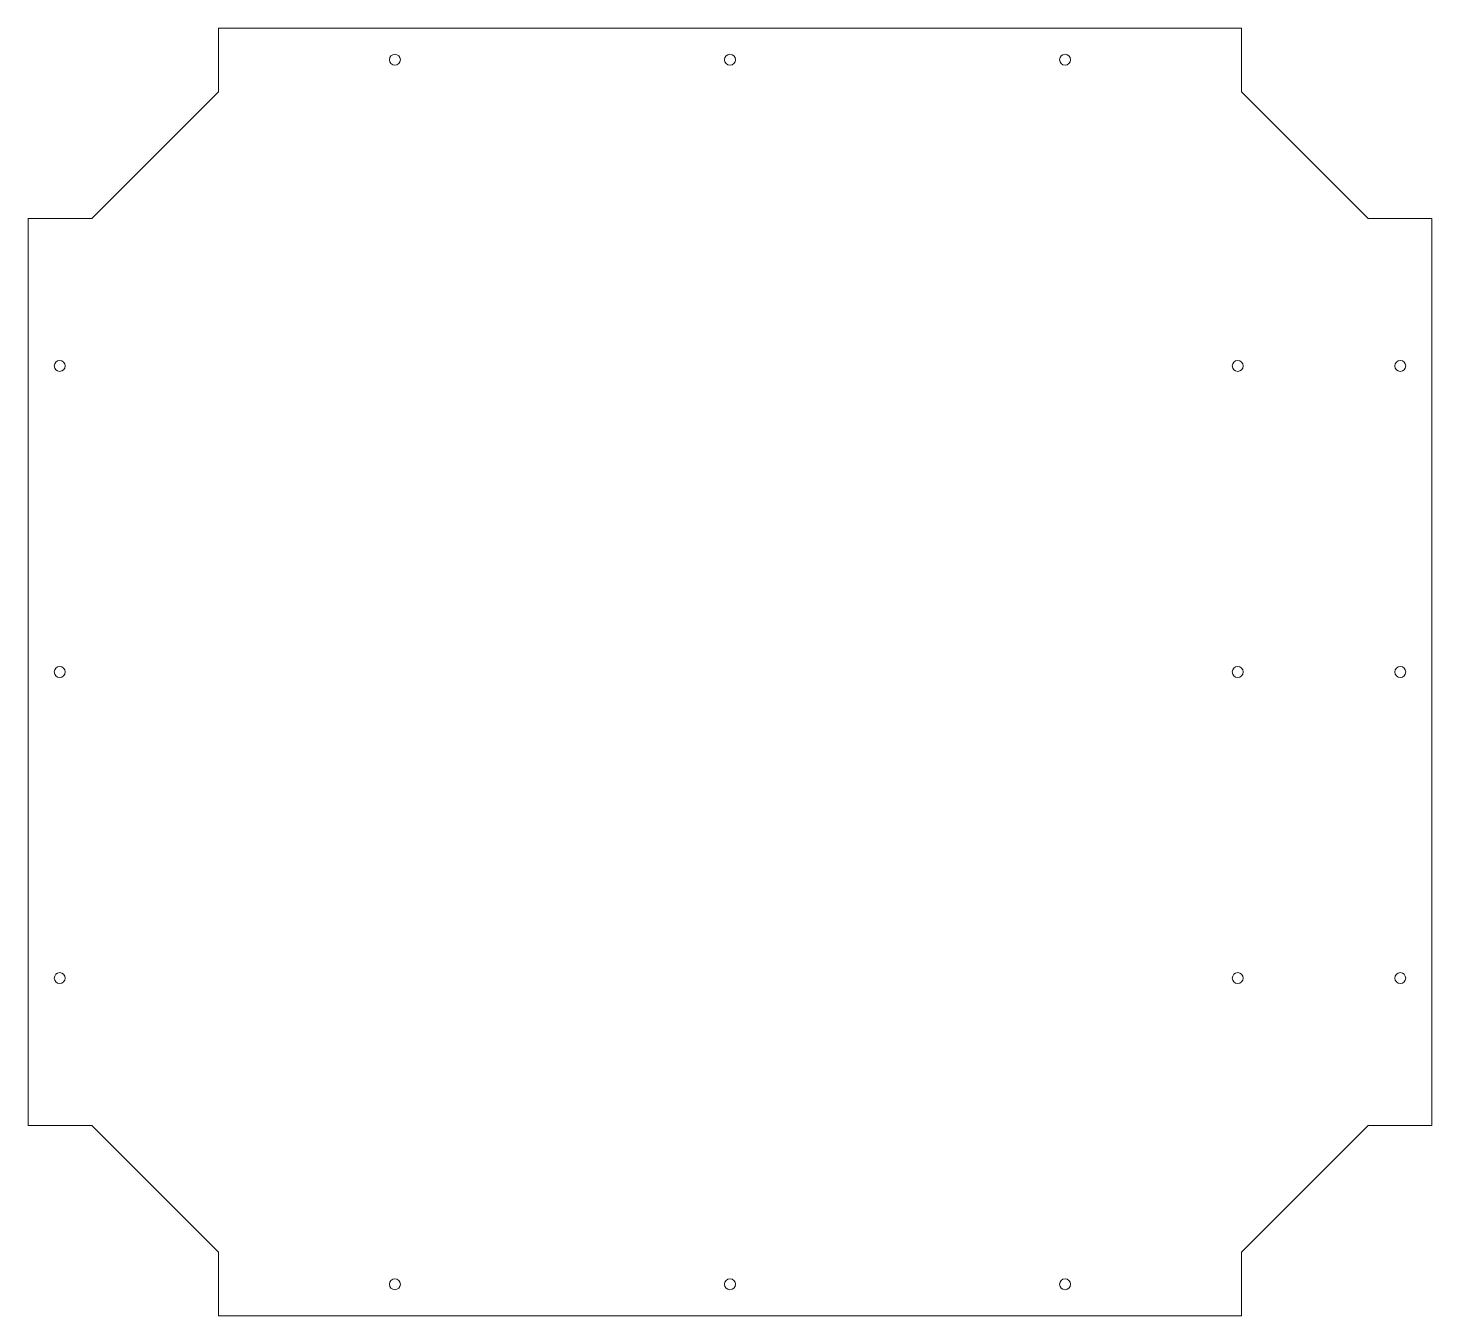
# Model space of a CAD drawing. Header units: inches. Extents: x -7.3 to 18.8, y -7.9 to 16.1.
import ezdxf

# ---------------------------------------------------------------- set-up
doc = ezdxf.new("R2010")
doc.units = ezdxf.units.IN
doc.header["$MEASUREMENT"] = 0
doc.layers.add('VISIBLE', color=7, linetype='Continuous', lineweight=0)

msp = doc.modelspace()

# ---------------------------------------------------------------- linework, layer by layer
at = {"layer": 'VISIBLE'}
for p, q in [((-3.781, 16.134), (-3.781, 14.945)), ((-3.781, 16.134), (15.298, 16.134)), ((15.298, 16.134), (15.298, 14.945)), ((-3.781, 14.945), (-6.143, 12.582)), ((15.298, 14.945), (17.66, 12.582)), ((-6.143, 12.582), (-7.332, 12.582)), ((-7.332, -4.331), (-7.332, 12.582)), ((17.66, 12.582), (18.849, 12.582)), ((18.849, -4.331), (18.849, 12.582)), ((-6.143, -4.331), (-7.332, -4.331)), ((-3.781, -6.693), (-6.143, -4.331)), ((15.298, -6.693), (17.66, -4.331)), ((17.66, -4.331), (18.849, -4.331)), ((-3.781, -7.882), (-3.781, -6.693)), ((15.298, -7.882), (15.298, -6.693)), ((-3.781, -7.882), (15.298, -7.882))]:
    msp.add_line(p, q, dxfattribs=at)
for centre, start, end in [((-0.492, 15.543), 90, 270), ((-0.492, 15.543), 270, 90), ((5.758, 15.543), 90, 270), ((5.758, 15.543), 270, 90), ((12.008, 15.543), 90, 270), ((12.008, 15.543), 270, 90), ((-6.742, 9.834), 90, 270), ((-6.742, 9.834), 270, 90), ((15.227, 9.834), 90, 270), ((15.227, 9.834), 270, 90), ((18.258, 9.834), 90, 270), ((18.258, 9.834), 270, 90), ((-6.742, 4.126), 90, 270), ((-6.742, 4.126), 270, 90), ((15.227, 4.126), 90, 270), ((15.227, 4.126), 270, 90), ((18.258, 4.126), 90, 270), ((18.258, 4.126), 270, 90), ((-6.742, -1.583), 90, 270), ((-6.742, -1.583), 270, 90), ((15.227, -1.583), 90, 270), ((15.227, -1.583), 270, 90), ((18.258, -1.583), 90, 270), ((18.258, -1.583), 270, 90), ((-0.492, -7.292), 90, 270), ((-0.492, -7.292), 270, 90), ((5.758, -7.292), 90, 270), ((5.758, -7.292), 270, 90), ((12.008, -7.292), 90, 270), ((12.008, -7.292), 270, 90)]:
    msp.add_arc(centre, 0.102, start, end, dxfattribs=at)

doc.saveas('drawing.dxf')
